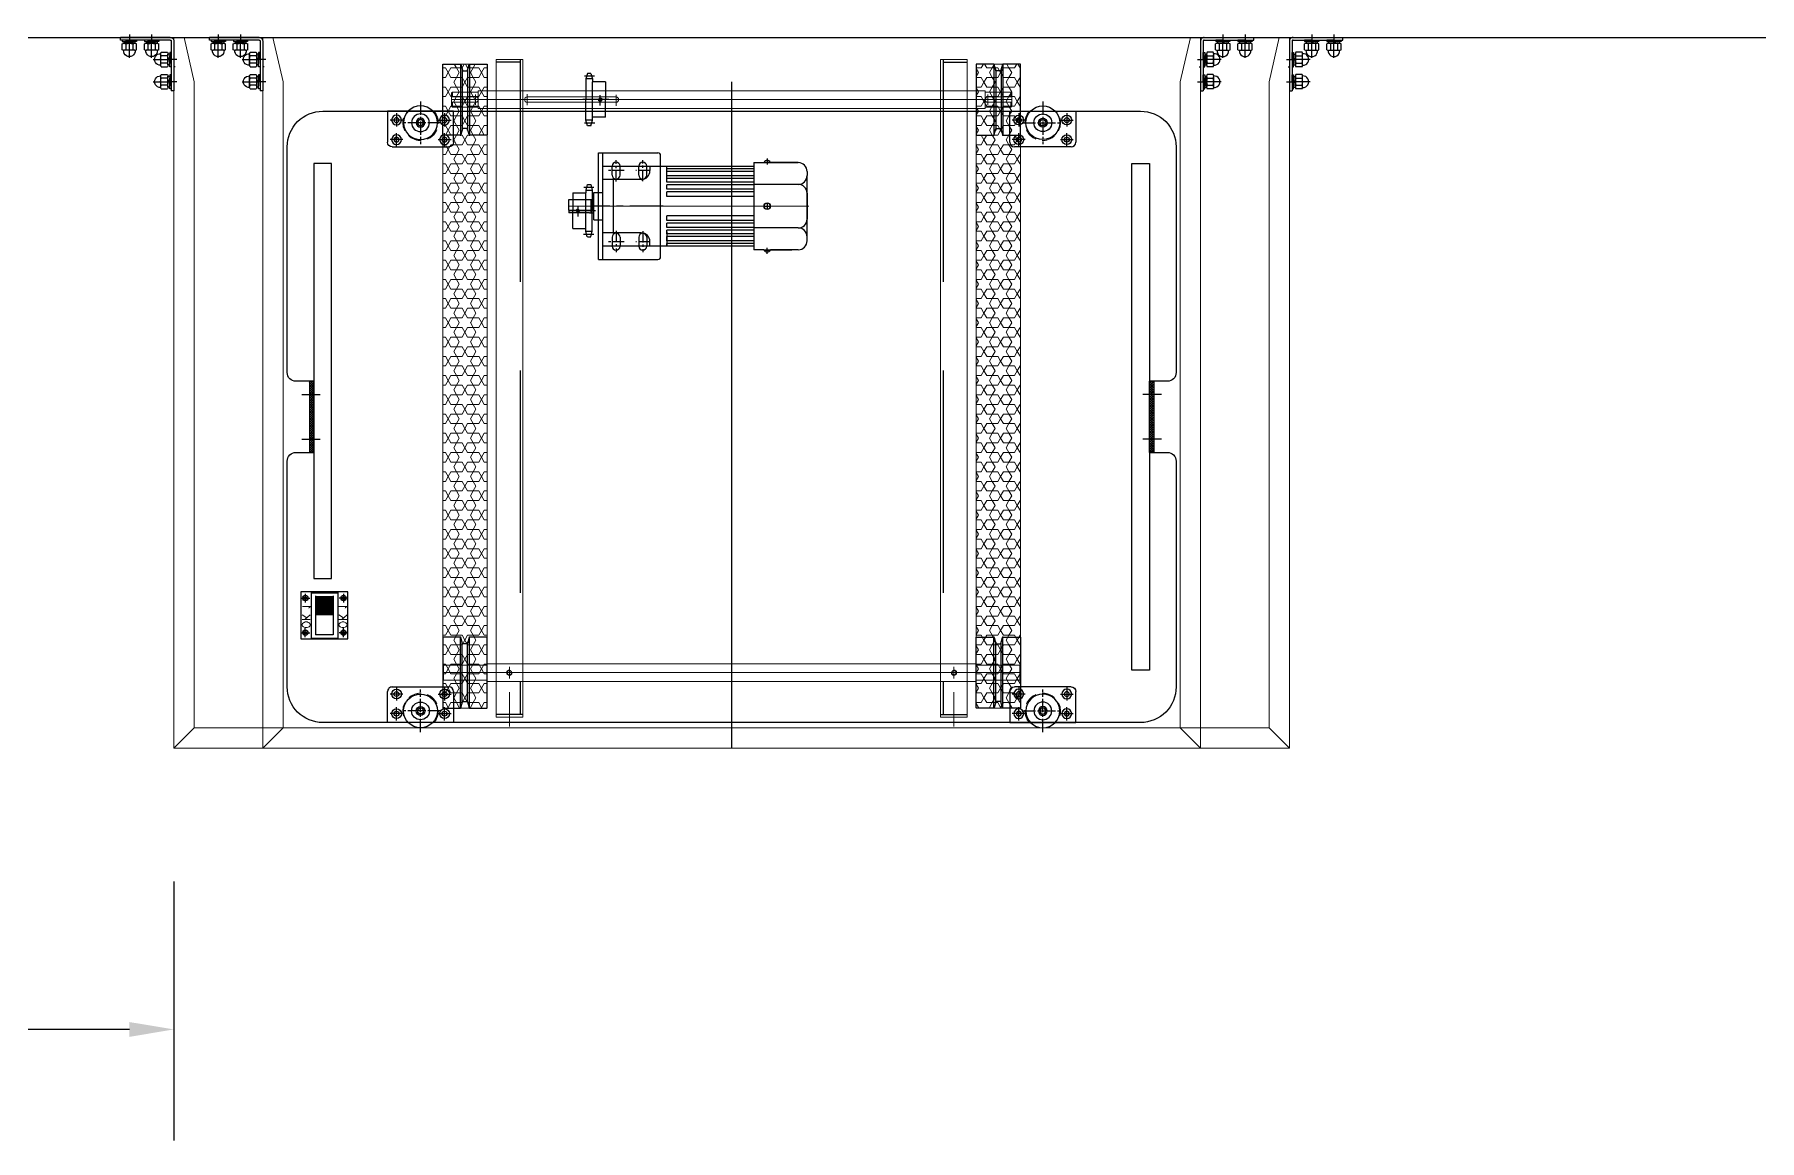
# Model space of a CAD drawing. Extents: x 539033 to 804858, y 468425 to 1263560.
# Drawn here: x 701711 to 703652, y 507259 to 508504 of the extents above; entities that cross this region are included whole.
import ezdxf

# ---------------------------------------------------------------- set-up
doc = ezdxf.new("R2010")
doc.units = 0
doc.header["$LTSCALE"] = 1000
doc.header["$MEASUREMENT"] = 0
for name, pattern in [('ACAD_ISO10W100', [18.5, 12, -3, 0.5, -3]), ('CENTER', [50.8, 31.75, -6.35, 6.35, -6.35]), ('CENTER2', [1.125, 0.75, -0.125, 0.125, -0.125]), ('CENTERX2', [4, 2.5, -0.5, 0.5, -0.5]), ('DASH', [0.35, 0.25, -0.1]), ('DASHDOT', [25.4, 12.7, -6.35, 0, -6.35]), ('DASHED2', [0.375, 0.25, -0.125]), ('HIDDEN', [0.375, 0.25, -0.125])]:
    doc.linetypes.add(name, pattern=pattern)
doc.layers.get('0').update_dxf_attribs({"linetype": 'CONTINUOUS'})
doc.layers.get('Defpoints').update_dxf_attribs({"linetype": 'CONTINUOUS'})
for name, color, linetype in [('C', 1, 'CONTINUOUS'), ('center', 10, 'CENTER'), ('CONTINOUS', 3, 'CONTINUOUS'), ('DIAMENSION', 7, 'CONTINUOUS'), ('L', 3, 'CONTINUOUS'), ('LAYER1', 4, 'CONTINUOUS'), ('实线', 7, 'CONTINUOUS')]:
    doc.layers.add(name, color=color, linetype=linetype)
for name, color, linetype, lineweight in [('CAXA0', 7, 'CONTINUOUS', 25), ('中心线', 1, 'ACAD_ISO10W100', 15), ('实线1', 3, 'CONTINUOUS', 35)]:
    doc.layers.add(name, color=color, linetype=linetype, lineweight=lineweight)
doc.styles.add('DIM_FONT', font='SIMPLEX.shx', dxfattribs={"width": 0.8})
doc.styles.get("Standard").update_dxf_attribs({"font": 'txt.shx', "width": 0.7, "height": 500, "bigfont": 'hzdx.shx'})
doc.dimstyles.new('DIMN50', dxfattribs={"dimscale": 0.5, "dimtxt": 300, "dimasz": 100, "dimexe": 250, "dimexo": 300, "dimgap": 150, "dimtad": 1, "dimdec": 0, "dimzin": 0, "dimdsep": 46, "dimtxsty": 'DIM_FONT', "dimcen": 0.09, "dimclrd": 3, "dimclre": 3, "dimclrt": 3, "dimazin": 2, "dimtfac": 1, "dimtdec": 0, "dimtix": 1, "dimtmove": 2, "dimatfit": 3, "dimfxl": 250, "dimtolj": 1, "dimtzin": 0, "dimarcsym": 0})

# ---------------------------------------------------------------- blocks, each defined once
blk = doc.blocks.new('A$C02164963')
for p, q in [((0, 53), (0, 0)), ((53, 53), (0, 53)), ((11.5, 53), (11.5, 0)), ((11.5, 52), (41.5, 52)), ((16.5, 48.5), (16.5, 4.5)), ((36.5, 48.5), (36.5, 4.5)), ((41.5, 53), (41.5, 0)), ((53, 0), (53, 53)), ((11.5, 1), (41.5, 1)), ((36.5, 4.5), (16.5, 4.5)), ((0, 0), (53, 0))]:
    blk.add_line(p, q)
at = {"color": 1, "linetype": 'CENTER'}
for p, q in [((0, 46), (10, 46)), ((5, 51), (5, 41)), ((53, 46), (43, 46)), ((48, 51), (48, 41)), ((0, 7), (10, 7)), ((5, 2), (5, 12)), ((53, 7), (43, 7)), ((48, 2), (48, 12))]:
    blk.add_line(p, q, dxfattribs=at)
at = {"const_width": 20}
blk.add_lwpolyline([(26.5, 26.5), (26.5, 48.5)], dxfattribs=at)
for centre, radius in [((5, 46), 3), ((5, 46), 1.5), ((48, 46), 3), ((48, 46), 1.5), ((5, 7), 3), ((5, 7), 1.5), ((48, 7), 3), ((48, 7), 1.5)]:
    blk.add_circle(centre, radius)
at = {"text_generation_flag": 4}
for s, p in [('OK', (1.5, 11.8)), ('1', (1.7, 32.2)), ('1', (42.6, 32.2)), ('OK', (42.9, 11.8))]:
    blk.add_text(s, height=9, rotation=90, dxfattribs=at).set_placement(p)
blk = doc.blocks.new('A$C21B97B69')
at = {"color": 4}
for p, q in [((0, 40), (74, 40)), ((0, 5), (0, 40)), ((74, 40), (74, 5)), ((69, 0), (5, 0))]:
    blk.add_line(p, q, dxfattribs=at)
at = {"color": 1, "linetype": 'CENTER2', "ltscale": 0.02}
for p, q in [((37, 51), (37, 2.9)), ((17.2, 30), (2.7, 30)), ((10, 37.9), (10, 22.7)), ((13.6, 27), (60.4, 27)), ((32, 27), (41.8, 27)), ((56.8, 30), (71.3, 30)), ((64, 37.9), (64, 22.7)), ((17.2, 8), (2.7, 8)), ((10, 0.1), (10, 15.3)), ((56.8, 8), (71.3, 8)), ((64, 0.1), (64, 15.3))]:
    blk.add_line(p, q, dxfattribs=at)
at = {"color": 4}
for centre, radius in [((37, 27), 19), ((10, 30), 5.5), ((10, 30), 2.75), ((37, 27), 10), ((37, 27), 5), ((37, 27), 3.38), ((64, 30), 5.5), ((64, 30), 2.75), ((10, 8), 5.5), ((10, 8), 2.75), ((64, 8), 5.5), ((64, 8), 2.75)]:
    blk.add_circle(centre, radius, dxfattribs=at)
at = {"color": 4, "linetype": 'HIDDEN', "lineweight": 9, "ltscale": 0.06}
blk.add_arc((36.9, 27), 20, 139.3169, 40.6831, dxfattribs=at)
at = {"color": 4}
for centre, start, end in [((5, 5), 180, 270), ((69, 5), 270, 0)]:
    blk.add_arc(centre, 5, start, end, dxfattribs=at)
blk = doc.blocks.new('A$C2E146BF2')
h = blk.add_hatch()
h.set_pattern_fill('ANSI37', color=2, scale=15, style=0)
h.set_pattern_definition([(135, (109616.842, 27284.7453), (1.325825215, 1.325825215), []), (45, (109616.842, 27284.7453), (1.325825215, -1.325825215), [])])
h.paths.add_polyline_path([(30, 395), (25, 395), (25, 315), (30, 315)])
h = blk.add_hatch()
h.set_pattern_fill('ANSI37', color=2, scale=15, style=0)
h.set_pattern_definition([(45, (-108616.8856, 27284.7453), (-1.325825215, 1.325825215), []), (135, (-108616.8856, 27284.7453), (-1.325825215, -1.325825215), [])])
h.paths.add_polyline_path([(970, 395), (975, 395), (975, 315), (970, 315)])
at = {"color": 1, "linetype": 'CENTER'}
for p, q in [((16.4, 380), (37.3, 380)), ((983.5, 380), (962.6, 380)), ((16.4, 330), (37.3, 330)), ((983.5, 330), (962.6, 330))]:
    blk.add_line(p, q, dxfattribs=at)
at = {"color": 4}
blk.add_lwpolyline([(10, 395, -0.414214), (0, 405), (0, 659, -0.414214), (40, 699), (960, 699, -0.414214), (1000, 659), (1000, 405, -0.414214), (990, 395), (970, 395), (970, 315), (990, 315, -0.414214), (1000, 305), (1000, 51, -0.414214), (960, 11), (40, 11, -0.414214), (0, 51), (0, 305, -0.414214), (10, 315), (30, 315), (30, 395)], format="xyb", close=True, dxfattribs=at)
for points in [[(30, 395), (25, 395), (25, 315), (30, 315)], [(970, 395), (975, 395), (975, 315), (970, 315)]]:
    blk.add_lwpolyline(points, close=True, dxfattribs=at)
at = {"layer": 'CAXA0', "lineweight": 25}
for points in [[(30, 640), (30, 173.1), (50, 173.1), (50, 640)], [(950, 70), (950, 640), (970, 640), (970, 70)]]:
    blk.add_lwpolyline(points, close=True, dxfattribs=at)
at = {"linetype": 'ByBlock', "xscale": -1}
blk.add_blockref('A$C21B97B69', (187, 659), dxfattribs=at)
at = {"linetype": 'ByBlock'}
blk.add_blockref('A$C21B97B69', (813, 659), dxfattribs=at)
blk.add_blockref('A$C02164963', (15.4, 105))
at = {"linetype": 'ByBlock', "rotation": 180}
blk.add_blockref('A$C21B97B69', (187, 51), dxfattribs=at)
at = {"linetype": 'ByBlock', "xscale": -1, "rotation": 180}
blk.add_blockref('A$C21B97B69', (813, 51), dxfattribs=at)
blk = doc.blocks.new('A$C71255F21')
for p, q in [((8.5, 14.2), (8.5, 2)), ((9, 16.2), (16, 16.2)), ((16, 12.1), (9, 12.1)), ((16, 4), (9, 4)), ((16.5, 14.2), (16.5, 2)), ((9, 0), (16, 0))]:
    blk.add_line(p, q)
for centre, radius, start, end in [((8, 8.1), 6.52, 85.7578, 274.2422), ((12.8, 14.2), 4.35, 152.2606, 207.7394), ((25.1, 8.1), 16.7, 165.9241, 194.0759), ((12.8, 2), 4.35, 152.2606, 207.7394), ((12.1, 14.2), 4.35, 332.2606, 27.7394), ((-0.2, 8.1), 16.7, 345.9241, 14.0759), ((12.1, 2), 4.35, 332.2606, 27.7394)]:
    blk.add_arc(centre, radius, start, end)
at = {"layer": 'LAYER1'}
blk.add_line((0, 8.1), (18.2, 8.1), dxfattribs=at)
blk = doc.blocks.new('A$C20C930E1')
for p, q in [((2.1, 14.1), (0, 14.1)), ((0, 14.1), (0, 12.4)), ((0, 12.4), (0, 3.5)), ((2.1, 8.8), (0, 8.2)), ((2.1, 7.2), (0, 6.5)), ((0, 1.9), (0, 3.6)), ((2.1, 1.9), (0, 1.9)), ((3.7, 16), (2.1, 16)), ((2.1, 16), (2.1, 14.1)), ((2.1, 14.1), (2.1, 3.5)), ((2.1, 1.9), (2.1, 12.5)), ((2.1, 0), (2.1, 1.9)), ((3.7, 8), (3.7, 16)), ((3.7, 8), (3.7, 0)), ((3.7, 0), (2.1, 0))]:
    blk.add_line(p, q)
blk = doc.blocks.new('A$C2E9F6F37')
for p, q in [((60, 63.3), (57, 63.3)), ((57, 7.3), (57, 63.3)), ((60, 8.3), (60, 63.3)), ((61.5, 36.3), (60, 36.3)), ((61.5, 36.3), (60, 36.3)), ((0, 6.3), (0, 3.3)), ((56, 6.3), (0, 6.3)), ((56, 3.3), (0, 3.3))]:
    blk.add_line(p, q)
for centre, radius, start, end in [((55.8, 7.5), 4.23, 272.1794, 10.501), ((56, 7.3), 1, 270, 0)]:
    blk.add_arc(centre, radius, start, end)
at = {"layer": 'center'}
for p, q in [((63.4, 53.3), (54.1, 53.3)), ((63.4, 28.3), (54.1, 28.3)), ((10, 0), (10, 9.8)), ((35, 0), (35, 9.8))]:
    blk.add_line(p, q, dxfattribs=at)
for name, p in [('A$C71255F21', (36.8, 45.1)), ('A$C20C930E1', (53.3, 45.3)), ('A$C71255F21', (36.8, 20.1)), ('A$C20C930E1', (53.3, 20.3))]:
    blk.add_blockref(name, p)
at = {"rotation": 270}
for name, p in [('A$C71255F21', (1.9, 26.4)), ('A$C71255F21', (26.9, 26.4)), ('A$C20C930E1', (2, 10)), ('A$C20C930E1', (27, 10))]:
    blk.add_blockref(name, p, dxfattribs=at)
blk = doc.blocks.new('A$C066E504F')
at = {"layer": 'L'}
for p, q in [((20, 79.8), (20, 0.2)), ((30, 79.8), (30, 0.2)), ((22, 73.3), (22, 6.7)), ((28, 73.3), (28, 6.7))]:
    blk.add_line(p, q, dxfattribs=at)
blk.add_lwpolyline([(49.3, 0), (30.6, 0, -0.331206), (29.8, 0.5), (27.9, 7, 0.331206), (27.2, 7.5), (22.8, 7.5, 0.331206), (22.1, 7), (20.2, 0.5, -0.331206), (19.4, 0), (0.7, 0, -0.414214), (0, 0.7), (0, 79.2, -0.414214), (0.7, 80), (19.4, 80, -0.331206), (20.2, 79.5), (22.1, 73, 0.331206), (22.8, 72.5), (27.2, 72.5, 0.331206), (27.9, 73), (29.8, 79.5, -0.331206), (30.6, 80), (49.3, 80, -0.414214), (50, 79.2), (50, 0.7, -0.414214)], format="xyb", close=True, dxfattribs=at)
for p in [(22.3, 72.7), (27.8, 72.7), (28, 6), (20, 0), (20, 0), (30, 0)]:
    blk.add_point(p, dxfattribs=at)
blk = doc.blocks.new('A$C4B97413C')
for p, q in [((4.6, 258), (4.6, 226.9)), ((4.6, 208), (4.6, 258)), ((14.6, 268), (19.1, 268)), ((92.6, 268), (19.1, 268)), ((29.1, 258), (29.1, 208)), ((39.1, 268), (68.1, 268)), ((78.1, 258), (78.1, 208)), ((102.6, 258), (102.6, 226.9)), ((4.6, 226.9), (4.6, 250.9)), ((102.6, 226.9), (102.6, 250.9)), ((0, 223), (6.6, 223)), ((4.2, 226.7), (4.6, 226.7)), ((4.2, 219.4), (4.2, 226.7)), ((4.2, 219.4), (4.6, 219.4)), ((4.6, 226.7), (4.6, 226.9)), ((4.6, 219.4), (4.6, 226.7)), ((4.6, 219.2), (4.6, 219.4)), ((51.1, 223), (56.1, 223)), ((53.6, 220.5), (53.6, 225.5)), ((107.2, 223), (100.6, 223)), ((102.6, 226.7), (102.6, 226.9)), ((103, 226.7), (102.6, 226.7)), ((102.6, 219.4), (102.6, 226.7)), ((103, 219.4), (102.6, 219.4)), ((102.6, 219.2), (102.6, 219.4)), ((102.6, 219.2), (102.6, 208)), ((103, 219.4), (103, 226.7)), ((4.6, 208), (102.6, 208)), ((8.6, 38), (8.6, 208)), ((11.6, 208), (11.6, 110)), ((14.6, 208), (14.6, 110)), ((19.6, 208), (19.6, 110)), ((22.6, 208), (22.6, 110)), ((26.6, 208), (26.6, 110)), ((29.6, 208), (29.6, 110)), ((34.6, 208), (34.6, 110)), ((37.6, 208), (37.6, 110)), ((42.6, 208), (42.6, 110)), ((64.6, 208), (64.6, 110)), ((69.6, 208), (69.6, 110)), ((72.6, 208), (72.6, 110)), ((77.6, 208), (77.6, 110)), ((80.6, 208), (80.6, 110)), ((84.6, 208), (84.6, 110)), ((87.6, 208), (87.6, 110)), ((92.6, 208), (92.6, 110)), ((95.6, 208), (95.6, 110)), ((98.6, 208), (98.6, 38)), ((11.6, 110), (8.6, 110)), ((26.6, 110), (8.6, 110)), ((98.6, 103), (8.6, 103)), ((19.6, 110), (14.6, 110)), ((26.6, 110), (22.6, 110)), ((34.6, 110), (29.6, 110)), ((42.6, 110), (37.6, 110)), ((69.6, 110), (64.6, 110)), ((77.6, 110), (72.6, 110)), ((84.6, 110), (80.6, 110)), ((82.6, 110), (98.6, 110)), ((92.6, 110), (87.6, 110)), ((98.6, 110), (95.6, 110)), ((8.6, 91.2), (13.6, 91.2)), ((23.6, 81.2), (23.6, 38)), ((83.6, 81.2), (83.6, 38)), ((98.6, 91.2), (93.6, 91.2)), ((83.6, 50.1), (23.6, 50.1)), ((98.6, 38), (8.6, 38)), ((38.1, 28), (38.1, 38)), ((69.1, 28), (38.1, 28)), ((46.1, 0), (46.1, 28)), ((58.1, 25), (46.1, 25)), ((61.1, 25), (58.1, 25)), ((58.1, 0), (58.1, 25)), ((61.1, 23.1), (61.1, 28)), ((61.1, 23.1), (61.1, 0)), ((69.1, 28), (69.1, 38)), ((58.1, 0), (46.1, 0)), ((58.1, 0), (61.1, 0))]:
    blk.add_line(p, q)
blk.add_lwpolyline([(53.6, 219.2), (50.3, 221.1), (50.3, 224.9), (53.6, 226.9), (56.9, 224.9), (56.9, 221.1)], close=True)
blk.add_circle((53.6, 223), 3.83)
for centre, radius, start, end in [((14.6, 258), 10, 90, 180), ((19.1, 258), 10, 0, 90), ((39.1, 258), 10, 90, 180), ((68.1, 258), 10, 0, 90), ((88.1, 258), 10, 90, 180), ((92.6, 258), 10, 0, 90), ((5.8, 223), 3.83, 114.4561, 245.5439), ((101.4, 223), 3.83, 294.4561, 65.5439), ((13.6, 81.2), 10, 0, 90), ((93.6, 81.2), 10, 90, 180)]:
    blk.add_arc(centre, radius, start, end)
at = {"layer": '中心线', "color": 1, "linetype": 'CENTER', "lineweight": 5, "ltscale": 0.3}
blk.add_line((53.6, 0), (53.6, 269.9), dxfattribs=at)
blk = doc.blocks.new('A$C08324176')
at = {"color": 1, "linetype": 'CENTERX2', "lineweight": 30, "ltscale": 0.005}
for p, q in [((20, 44), (20, 61.6)), ((100, 44), (100, 61.6)), ((32.2, 53), (8.3, 53)), ((87.8, 53), (111.7, 53)), ((31.8, 23), (8.2, 23)), ((20, 14.9), (20, 30.7)), ((88.2, 23), (111.8, 23)), ((100, 14.9), (100, 30.7))]:
    blk.add_line(p, q, dxfattribs=at)
at = {"color": 1, "linetype": 'CENTERX2', "lineweight": 30, "ltscale": 0.015}
blk.add_line((60, 0), (60, 77.2), dxfattribs=at)
at = {"layer": 'CONTINOUS', "lineweight": 30}
for p, q in [((0, 72.9), (0, 5.9)), ((0, 72.9), (120, 72.9)), ((0, 67.9), (120, 67.9)), ((120, 72.9), (120, 5.9)), ((25, 57.5), (15, 57.5)), ((25, 48.5), (15, 48.5)), ((95, 57.5), (105, 57.5)), ((95, 48.5), (105, 48.5)), ((25, 27.5), (15, 27.5)), ((95, 27.5), (105, 27.5)), ((3, 2.9), (117, 2.9)), ((25, 18.5), (15, 18.5)), ((95, 18.5), (105, 18.5))]:
    blk.add_line(p, q, dxfattribs=at)
for centre, radius, start, end in [((15, 53), 4.5, 90, 270), ((25, 53), 4.5, 270, 90), ((95, 53), 4.5, 90, 270), ((105, 53), 4.5, 270, 90), ((15, 23), 4.5, 90, 270), ((25, 23), 4.5, 270, 90), ((95, 23), 4.5, 90, 270), ((105, 23), 4.5, 270, 90), ((3, 5.9), 3, 180, 270), ((117, 5.9), 3, 270, 0)]:
    blk.add_arc(centre, radius, start, end, dxfattribs=at)
blk = doc.blocks.new('A$C059E2112')
at = {"linetype": 'Continuous'}
for p, q in [((5.3, 59), (3.7, 52.7)), ((9.1, 59), (5.5, 59)), ((9.3, 59), (10.9, 52.7)), ((3.7, 53), (3.7, 29.5)), ((10.9, 52.7), (3.7, 52.7)), ((10.9, 52.7), (10.9, 9.5)), ((25.7, 49.5), (25.7, 29.5)), ((3.7, 6), (3.7, 29.5)), ((25.7, 9.5), (25.7, 29.5)), ((5.3, 0), (3.7, 6.3)), ((10.9, 6.3), (3.7, 6.3)), ((9.1, 0), (5.5, 0)), ((9.3, 0), (10.9, 6.3)), ((10.9, 6.3), (10.9, 9.5))]:
    blk.add_line(p, q, dxfattribs=at)
at = {"color": 1, "linetype": 'CENTER', "ltscale": 0.2}
for p, q in [((13.5, 56), (2.1, 56)), ((29.6, 29.5), (0, 29.5)), ((19.7, 36.1), (19.7, 24.4)), ((13.3, 3), (2.1, 3))]:
    blk.add_line(p, q, dxfattribs=at)
at = {"linetype": 'DASHDOT', "ltscale": 0.5}
for p, q in [((25.7, 49.5), (10.9, 49.5)), ((25.7, 9.5), (10.9, 9.5))]:
    blk.add_line(p, q, dxfattribs=at)
at = {"linetype": 'Continuous'}
blk.add_circle((19.7, 29.5), 1.5, dxfattribs=at)
blk.add_arc((19.7, 29.5), 2, 270, 180, dxfattribs=at)
blk = doc.blocks.new('A$C708B3ED4')
at = {"lineweight": 18}
h = blk.add_hatch(dxfattribs=at)
h.set_pattern_fill('HEX', color=256, scale=50, angle=90, style=0)
h.set_pattern_definition([(180, (-65438.886, -27603.059), (4e-15, -10.8253175), [6.25, -12.5]), (300, (-65438.886, -27603.059), (9.375, 5.4126588), [6.25, -12.5]), (240, (-65445.136, -27603.059), (9.375, -5.4126588), [6.25, -12.5])])
h.paths.add_polyline_path([(312.5, 45), (262.5, 45), (262.5, 770), (312.5, 770)])
h = blk.add_hatch(dxfattribs=at)
h.set_pattern_fill('HEX', color=256, scale=50, angle=90, style=0)
h.set_pattern_definition([(7e-15, (66613.886, -27603.059), (4e-15, -10.8253175), [6.25, -12.5]), (240, (66613.886, -27603.059), (-9.375, 5.4126588), [6.25, -12.5]), (300, (66620.136, -27603.059), (-9.375, -5.4126588), [6.25, -12.5])])
h.paths.add_polyline_path([(862.5, 45), (912.5, 45), (912.5, 770), (862.5, 770)])
at = {"color": 1, "linetype": 'CENTER2'}
blk.add_line((587.5, 0), (587.5, 800), dxfattribs=at)
at = {"lineweight": 18}
for p in [(263.3, 770), (262.5, 769.3)]:
    blk.add_line(p, (262.5, 770), dxfattribs=at)
at = {"color": 3, "linetype": 'DASH'}
for p, q in [((349.5, 772), (322.5, 772)), ((349.5, 775), (349.5, 38)), ((825.5, 775), (825.5, 38)), ((825.5, 772), (852.5, 772)), ((352.5, 38), (322.5, 38)), ((822.5, 38), (852.5, 38))]:
    blk.add_line(p, q, dxfattribs=at)
at = {"color": 1, "linetype": 'CENTER', "lineweight": 18, "ltscale": 0.2}
for p, q in [((902.5, 730), (272.5, 730)), ((912.5, 85), (262.5, 85))]:
    blk.add_line(p, q, dxfattribs=at)
at = {"color": 1, "linetype": 'CENTER', "lineweight": 18}
for p, q in [((299.5, 735.8), (299.5, 723.9)), ((357.5, 735.9), (357.5, 723.7)), ((457.5, 735.4), (457.5, 723)), ((875.5, 735.8), (875.5, 723.9))]:
    blk.add_line(p, q, dxfattribs=at)
at = {"color": 1, "linetype": 'CENTER', "lineweight": 18, "ltscale": 0.02}
for p, q in [((337.5, 41.3), (337.5, 63.1)), ((837.5, 41.3), (837.5, 63.1)), ((337.5, 43.6), (337.5, 24.3)), ((837.5, 43.6), (837.5, 24.3))]:
    blk.add_line(p, q, dxfattribs=at)
at = {"lineweight": 18}
for points in [[(312.5, 45), (262.5, 45), (262.5, 770), (312.5, 770)], [(862.5, 45), (912.5, 45), (912.5, 770), (862.5, 770)]]:
    blk.add_lwpolyline(points, close=True, dxfattribs=at)
at = {"layer": 'C', "color": 3, "linetype": 'Continuous', "lineweight": 18}
for p, q in [((60, 0), (60, 800)), ((60, 800), (71.5, 800)), ((60, 800), (71.5, 800)), ((71.5, 800), (60, 800)), ((1115, 800), (60, 800)), ((71.5, 800), (83, 750)), ((1103.5, 800), (1092, 750)), ((1115, 800), (1103.5, 800)), ((1115, 800), (1103.5, 800)), ((1115, 0), (1115, 800)), ((83, 23), (83, 750)), ((1092, 23), (1092, 750)), ((60, 0), (83, 23)), ((1092, 23), (83, 23)), ((1115, 0), (1092, 23)), ((1115, 0), (60, 0))]:
    blk.add_line(p, q, dxfattribs=at)
at = {"layer": 'center', "linetype": 'CENTERX2', "lineweight": 18, "ltscale": 0.2}
for p, q in [((337.5, 78.3), (337.5, 91.7)), ((837.5, 78.3), (837.5, 91.7))]:
    blk.add_line(p, q, dxfattribs=at)
at = {"layer": 'DIAMENSION', "lineweight": 18}
for centre in [(337.5, 85), (837.5, 85)]:
    blk.add_circle(centre, 2.5, dxfattribs=at)
for centre, start, end in [((337.5, 85), 90, 0), ((837.5, 85), 180, 90)]:
    blk.add_arc(centre, 3, start, end, dxfattribs=at)
at = {"layer": 'L', "lineweight": 18}
for p, q in [((272.5, 737.5), (273.5, 738.5)), ((272.5, 737.5), (272.5, 722.5)), ((273.5, 738.5), (302.5, 738.5)), ((273.5, 738.5), (273.5, 733)), ((872.5, 740), (302.5, 740)), ((302.5, 720), (302.5, 740)), ((872.5, 720), (872.5, 740)), ((901.5, 738.5), (872.5, 738.5)), ((901.5, 738.5), (901.5, 733)), ((902.5, 737.5), (901.5, 738.5)), ((902.5, 737.5), (902.5, 722.5)), ((272.5, 733), (299.5, 733)), ((272.5, 727), (299.5, 727)), ((272.5, 722.5), (273.5, 721.5)), ((273.5, 727), (273.5, 721.5)), ((273.5, 721.5), (302.5, 721.5)), ((872.5, 720), (302.5, 720)), ((357.5, 733), (457.5, 733)), ((357.5, 727), (457.5, 727)), ((901.5, 721.5), (872.5, 721.5)), ((902.5, 733), (875.5, 733)), ((902.5, 727), (875.5, 727)), ((901.5, 727), (901.5, 721.5)), ((902.5, 722.5), (901.5, 721.5)), ((262.5, 92.5), (263.5, 93.5)), ((262.5, 92.5), (262.5, 77.5)), ((263.5, 93.5), (263.5, 76.5)), ((263.5, 93.5), (312.5, 93.5)), ((862.5, 95), (312.5, 95)), ((312.5, 75), (312.5, 95)), ((862.5, 75), (862.5, 95)), ((911.5, 93.5), (862.5, 93.5)), ((912.5, 92.5), (911.5, 93.5)), ((911.5, 93.5), (911.5, 76.5)), ((912.5, 92.5), (912.5, 77.5)), ((262.5, 77.5), (263.5, 76.5)), ((263.5, 76.5), (312.5, 76.5)), ((862.5, 75), (312.5, 75)), ((911.5, 76.5), (862.5, 76.5)), ((912.5, 77.5), (911.5, 76.5))]:
    blk.add_line(p, q, dxfattribs=at)
for centre, start, end in [((299.5, 730), 270, 90), ((357.5, 730), 90, 270), ((457.5, 730), 270, 90), ((875.5, 730), 90, 270)]:
    blk.add_arc(centre, 3, start, end, dxfattribs=at)
at = {"layer": '实线1', "lineweight": 18}
for p, q in [((352.5, 775), (322.5, 775)), ((352.5, 775), (322.5, 775)), ((352.5, 775), (322.5, 775)), ((352.5, 775), (322.5, 775)), ((322.5, 35), (322.5, 775)), ((352.5, 35), (352.5, 775)), ((822.5, 775), (852.5, 775)), ((822.5, 775), (852.5, 775)), ((822.5, 775), (852.5, 775)), ((822.5, 775), (852.5, 775)), ((822.5, 35), (822.5, 775)), ((852.5, 35), (852.5, 775)), ((352.5, 35), (322.5, 35)), ((822.5, 35), (852.5, 35))]:
    blk.add_line(p, q, dxfattribs=at)
at = {"linetype": 'DASHED2', "extrusion": (0, 0, -1), "zscale": -1, "rotation": 180}
blk.add_blockref('A$C2E9F6F37', (0, 803.3), dxfattribs=at)
at = {"linetype": 'DASHED2', "rotation": 180}
blk.add_blockref('A$C2E9F6F37', (1175, 803.3), dxfattribs=at)
at = {"color": 3, "lineweight": 18}
blk.add_blockref('A$C066E504F', (262.5, 690), dxfattribs=at)
at = {"color": 3, "lineweight": 18, "extrusion": (0, 0, -1), "zscale": -1}
blk.add_blockref('A$C066E504F', (-912.5, 690), dxfattribs=at)
at = {"lineweight": 18}
for name, p, rotation in [('A$C4B97413C', (404.4, 663.6), 270), ('A$C08324176', (510.5, 550), 90)]:
    blk.add_blockref(name, p, dxfattribs=dict(at, rotation=rotation))
at = {"color": 3, "lineweight": 18, "extrusion": (0, 0, -1), "zscale": -1, "rotation": 180}
blk.add_blockref('A$C066E504F', (-262.5, 125), dxfattribs=at)
at = {"color": 3, "lineweight": 18, "rotation": 180}
blk.add_blockref('A$C066E504F', (912.5, 125), dxfattribs=at)
at = {"layer": '实线', "color": 7, "lineweight": 18, "extrusion": (0, 0, -1), "zscale": -1, "rotation": 180}
blk.add_blockref('A$C059E2112', (-419.9, 759.5), dxfattribs=at)
at = {"layer": '实线', "color": 7, "lineweight": 18, "rotation": 180}
blk.add_blockref('A$C059E2112', (434.4, 634.5), dxfattribs=at)
blk = doc.blocks.new('A$C7D0806E8')
at = {"lineweight": 18}
h = blk.add_hatch(dxfattribs=at)
h.set_pattern_fill('HEX', color=256, scale=50, angle=90, style=0)
h.set_pattern_definition([(180, (-65338.886, -27603.059), (4e-15, -10.8253175), [6.25, -12.5]), (300, (-65338.886, -27603.059), (9.375, 5.4126588), [6.25, -12.5]), (240, (-65345.136, -27603.059), (9.375, -5.4126588), [6.25, -12.5])])
h.paths.add_polyline_path([(412.5, 45), (362.5, 45), (362.5, 770), (412.5, 770)])
h = blk.add_hatch(dxfattribs=at)
h.set_pattern_fill('HEX', color=256, scale=50, angle=90, style=0)
h.set_pattern_definition([(7e-15, (66713.887, -27603.059), (4e-15, -10.8253175), [6.25, -12.5]), (240, (66713.887, -27603.059), (-9.375, 5.4126588), [6.25, -12.5]), (300, (66720.137, -27603.059), (-9.375, -5.4126588), [6.25, -12.5])])
h.paths.add_polyline_path([(962.5, 45), (1012.5, 45), (1012.5, 770), (962.5, 770)])
at = {"color": 1, "linetype": 'CENTER2'}
blk.add_line((687.5, 0), (687.5, 800), dxfattribs=at)
at = {"lineweight": 18}
for p in [(363.3, 770), (362.5, 769.3)]:
    blk.add_line(p, (362.5, 770), dxfattribs=at)
at = {"color": 3, "linetype": 'DASH'}
for p, q in [((449.5, 772), (422.5, 772)), ((449.5, 775), (449.5, 38)), ((925.5, 775), (925.5, 38)), ((925.5, 772), (952.5, 772)), ((452.5, 38), (422.5, 38)), ((922.5, 38), (952.5, 38))]:
    blk.add_line(p, q, dxfattribs=at)
at = {"color": 1, "linetype": 'CENTER', "lineweight": 18, "ltscale": 0.2}
for p, q in [((1002.5, 730), (372.5, 730)), ((1012.5, 85), (362.5, 85))]:
    blk.add_line(p, q, dxfattribs=at)
at = {"color": 1, "linetype": 'CENTER', "lineweight": 18}
for p, q in [((399.5, 735.8), (399.5, 723.9)), ((457.5, 735.9), (457.5, 723.7)), ((557.5, 735.4), (557.5, 723)), ((975.5, 735.8), (975.5, 723.9))]:
    blk.add_line(p, q, dxfattribs=at)
at = {"color": 1, "linetype": 'CENTER', "lineweight": 18, "ltscale": 0.02}
for p, q in [((437.5, 41.3), (437.5, 63.1)), ((937.5, 41.3), (937.5, 63.1)), ((437.5, 43.6), (437.5, 24.3)), ((937.5, 43.6), (937.5, 24.3))]:
    blk.add_line(p, q, dxfattribs=at)
at = {"lineweight": 18}
for points in [[(412.5, 45), (362.5, 45), (362.5, 770), (412.5, 770)], [(962.5, 45), (1012.5, 45), (1012.5, 770), (962.5, 770)]]:
    blk.add_lwpolyline(points, close=True, dxfattribs=at)
at = {"layer": 'C', "color": 3, "linetype": 'Continuous', "lineweight": 18}
for p, q in [((60, 0), (60, 800)), ((60, 800), (71.5, 800)), ((60, 800), (71.5, 800)), ((71.5, 800), (60, 800)), ((1315, 800), (60, 800)), ((71.5, 800), (83, 750)), ((171.5, 800), (183, 750)), ((1203.5, 800), (1192, 750)), ((1303.5, 800), (1292, 750)), ((1315, 800), (1303.5, 800)), ((1315, 800), (1303.5, 800)), ((1315, 0), (1315, 800)), ((83, 23), (83, 750)), ((183, 23), (183, 750)), ((1192, 23), (1192, 750)), ((1292, 23), (1292, 750)), ((60, 0), (83, 23)), ((1292, 23), (83, 23)), ((1315, 0), (1292, 23)), ((1315, 0), (60, 0))]:
    blk.add_line(p, q, dxfattribs=at)
for points in [[(160, 23), (160, 800), (171.5, 800), (160, 800)], [(1215, 23), (1215, 800), (1203.5, 800), (1215, 800)]]:
    blk.add_lwpolyline(points, dxfattribs=at)
at = {"layer": 'center', "linetype": 'CENTERX2', "lineweight": 18, "ltscale": 0.2}
for p, q in [((437.5, 78.3), (437.5, 91.7)), ((937.5, 78.3), (937.5, 91.7))]:
    blk.add_line(p, q, dxfattribs=at)
at = {"layer": 'DIAMENSION', "lineweight": 18}
for centre in [(437.5, 85), (937.5, 85)]:
    blk.add_circle(centre, 2.5, dxfattribs=at)
for centre, start, end in [((437.5, 85), 90, 0), ((937.5, 85), 180, 90)]:
    blk.add_arc(centre, 3, start, end, dxfattribs=at)
at = {"layer": 'L', "lineweight": 18}
for p, q in [((372.5, 737.5), (373.5, 738.5)), ((372.5, 737.5), (372.5, 722.5)), ((373.5, 738.5), (402.5, 738.5)), ((373.5, 738.5), (373.5, 733)), ((972.5, 740), (402.5, 740)), ((402.5, 720), (402.5, 740)), ((972.5, 720), (972.5, 740)), ((1001.5, 738.5), (972.5, 738.5)), ((1001.5, 738.5), (1001.5, 733)), ((1002.5, 737.5), (1001.5, 738.5)), ((1002.5, 737.5), (1002.5, 722.5)), ((372.5, 733), (399.5, 733)), ((372.5, 727), (399.5, 727)), ((372.5, 722.5), (373.5, 721.5)), ((373.5, 727), (373.5, 721.5)), ((373.5, 721.5), (402.5, 721.5)), ((972.5, 720), (402.5, 720)), ((457.5, 733), (557.5, 733)), ((457.5, 727), (557.5, 727)), ((1001.5, 721.5), (972.5, 721.5)), ((1002.5, 733), (975.5, 733)), ((1002.5, 727), (975.5, 727)), ((1001.5, 727), (1001.5, 721.5)), ((1002.5, 722.5), (1001.5, 721.5)), ((362.5, 92.5), (363.5, 93.5)), ((362.5, 92.5), (362.5, 77.5)), ((363.5, 93.5), (363.5, 76.5)), ((363.5, 93.5), (412.5, 93.5)), ((962.5, 95), (412.5, 95)), ((412.5, 75), (412.5, 95)), ((962.5, 75), (962.5, 95)), ((1011.5, 93.5), (962.5, 93.5)), ((1012.5, 92.5), (1011.5, 93.5)), ((1011.5, 93.5), (1011.5, 76.5)), ((1012.5, 92.5), (1012.5, 77.5)), ((362.5, 77.5), (363.5, 76.5)), ((363.5, 76.5), (412.5, 76.5)), ((962.5, 75), (412.5, 75)), ((1011.5, 76.5), (962.5, 76.5)), ((1012.5, 77.5), (1011.5, 76.5))]:
    blk.add_line(p, q, dxfattribs=at)
for centre, start, end in [((399.5, 730), 270, 90), ((457.5, 730), 90, 270), ((557.5, 730), 270, 90), ((975.5, 730), 90, 270)]:
    blk.add_arc(centre, 3, start, end, dxfattribs=at)
at = {"layer": '实线1', "lineweight": 18}
for p, q in [((452.5, 775), (422.5, 775)), ((452.5, 775), (422.5, 775)), ((452.5, 775), (422.5, 775)), ((452.5, 775), (422.5, 775)), ((422.5, 35), (422.5, 775)), ((452.5, 35), (452.5, 775)), ((922.5, 775), (952.5, 775)), ((922.5, 775), (952.5, 775)), ((922.5, 775), (952.5, 775)), ((922.5, 775), (952.5, 775)), ((922.5, 35), (922.5, 775)), ((952.5, 35), (952.5, 775)), ((452.5, 35), (422.5, 35)), ((922.5, 35), (952.5, 35))]:
    blk.add_line(p, q, dxfattribs=at)
at = {"linetype": 'DASHED2', "extrusion": (0, 0, -1), "zscale": -1, "rotation": 180}
blk.add_blockref('A$C2E9F6F37', (0, 803.3), dxfattribs=at)
at = {"linetype": 'DASHED2', "rotation": 180}
blk.add_blockref('A$C2E9F6F37', (1375, 803.3), dxfattribs=at)
at = {"color": 3, "lineweight": 18}
blk.add_blockref('A$C066E504F', (362.5, 690), dxfattribs=at)
at = {"color": 3, "lineweight": 18, "extrusion": (0, 0, -1), "zscale": -1}
blk.add_blockref('A$C066E504F', (-1012.5, 690), dxfattribs=at)
at = {"lineweight": 18}
for name, p, rotation in [('A$C4B97413C', (504.4, 663.6), 270), ('A$C08324176', (610.5, 550), 90)]:
    blk.add_blockref(name, p, dxfattribs=dict(at, rotation=rotation))
at = {"color": 3, "lineweight": 18, "extrusion": (0, 0, -1), "zscale": -1, "rotation": 180}
blk.add_blockref('A$C066E504F', (-362.5, 125), dxfattribs=at)
at = {"color": 3, "lineweight": 18, "rotation": 180}
blk.add_blockref('A$C066E504F', (1012.5, 125), dxfattribs=at)
at = {"layer": '实线', "color": 7, "lineweight": 18, "extrusion": (0, 0, -1), "zscale": -1, "rotation": 180}
blk.add_blockref('A$C059E2112', (-519.9, 759.5), dxfattribs=at)
at = {"layer": '实线', "color": 7, "lineweight": 18, "rotation": 180}
blk.add_blockref('A$C059E2112', (534.4, 634.5), dxfattribs=at)
blk = doc.blocks.new('*D350')
at = {"color": 3, "linetype": 'Continuous', "lineweight": -2, "ltscale": 100, "transparency": 16777216}
for p, q in [((700868, 507682.9), (700868, 507259.4)), ((701868.2, 507550.9), (701868.2, 507259.4)), ((701818.2, 507384.4), (700918, 507384.4))]:
    blk.add_line(p, q, dxfattribs=at)
at = {"color": 3, "lineweight": 25, "ltscale": 100, "transparency": 16777216}
for points in [[(700918, 507392.7), (700918, 507376), (700868, 507384.4)], [(701818.2, 507392.7), (701818.2, 507376), (701868.2, 507384.4)]]:
    blk.add_solid(points, dxfattribs=at)
at = {"layer": 'Defpoints', "color": 0, "lineweight": 25, "ltscale": 100, "transparency": 16777216}
for p in [(700868, 507832.9), (701868.2, 507700.9), (700868, 507384.4)]:
    blk.add_point(p, dxfattribs=at)
at = {"color": 3, "lineweight": 25, "ltscale": 100, "transparency": 16777216, "insert": (701368.1, 507534.4), "char_height": 150, "attachment_point": 5, "style": 'DIM_FONT'}
blk.add_mtext('\\A1;1000', dxfattribs=at)

msp = doc.modelspace()

# ---------------------------------------------------------------- linework, layer by layer
at = {"color": 3}
msp.add_line((698845.6, 508500.9), (745565.6, 508500.9), dxfattribs=at)

# ---------------------------------------------------------------- block references
at = {"linetype": 'ByBlock'}
for name, p in [('A$C7D0806E8', (701808.2, 507700.9)), ('A$C708B3ED4', (701908.2, 507700.9)), ('A$C2E146BF2', (701995.7, 507718.8))]:
    msp.add_blockref(name, p, dxfattribs=at)

# ---------------------------------------------------------------- dimensions: what is measured, and where the dimension line sits
at = {"lineweight": 25, "ltscale": 100}
dim = msp.add_linear_dim(base=(700868, 507384.4), p1=(701868.2, 507700.9), p2=(700868, 507832.9), dimstyle='DIMN50', dxfattribs=at)
dim.commit()
dim.dimension.update_dxf_attribs({"geometry": '*D350', "text_midpoint": (701368.1, 507534.4)})

doc.saveas('drawing.dxf')
